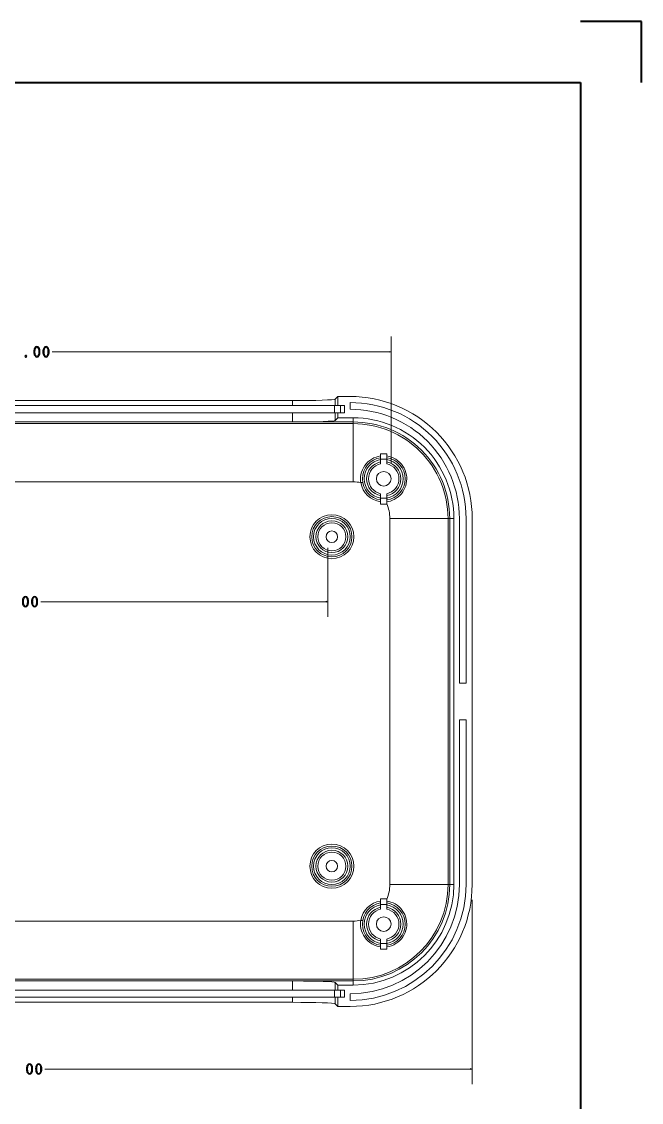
# Model space of a CAD drawing. Header units: millimetres. Extents: x -672 to 672, y -225 to 223.
# Drawn here: x 295.6 to 397.2, y -70.3 to 106.8 of the extents above; entities that cross this region are included whole.
import ezdxf

# ---------------------------------------------------------------- set-up
doc = ezdxf.new("R2010")
doc.units = ezdxf.units.MM
doc.header["$MEASUREMENT"] = 0
doc.layers.add('layer 1', color=7, linetype='Continuous')

msp = doc.modelspace()

# ---------------------------------------------------------------- hatches: boundary and pattern name
at = {"layer": 'layer 1', "true_color": 0xff0000}
h = msp.add_hatch(color=1, dxfattribs=at)
edge = h.paths.add_edge_path()
edge.add_spline(control_points=[(355.913, 52.6129), (355.913, 52.6129), (356.1797, 52.6844), (356.1797, 52.6844), (356.1797, 52.6844), (355.913, 52.7558), (355.913, 52.7558), (355.913, 52.7558), (355.913, 52.6129), (355.913, 52.6129)], knot_values=[0, 0, 0, 0, 0.33333333, 0.33333333, 0.33333333, 0.66666667, 0.66666667, 0.66666667, 1, 1, 1, 1], degree=3, periodic=1)
h = msp.add_hatch(color=1, dxfattribs=at)
edge = h.paths.add_edge_path()
edge.add_spline(control_points=[(345.5422, 11.8032), (345.5422, 11.8032), (345.8089, 11.7318), (345.8089, 11.7318), (345.8089, 11.7318), (345.5422, 11.6603), (345.5422, 11.6603), (345.5422, 11.6603), (345.5422, 11.8032), (345.5422, 11.8032)], knot_values=[0, 0, 0, 0, 0.33333333, 0.33333333, 0.33333333, 0.66666667, 0.66666667, 0.66666667, 1, 1, 1, 1], degree=3, periodic=1)
h = msp.add_hatch(color=1, dxfattribs=at)
edge = h.paths.add_edge_path()
edge.add_spline(control_points=[(369.213, -64.8042), (369.213, -64.8042), (369.4797, -64.8757), (369.4797, -64.8757), (369.4797, -64.8757), (369.213, -64.9471), (369.213, -64.9471), (369.213, -64.9471), (369.213, -64.8042), (369.213, -64.8042)], knot_values=[0, 0, 0, 0, 0.33333333, 0.33333333, 0.33333333, 0.66666667, 0.66666667, 0.66666667, 1, 1, 1, 1], degree=3, periodic=1)

# ---------------------------------------------------------------- linework, layer by layer
at = {"layer": 'layer 1', "color": 8, "lineweight": 40}
for points in [[(397.2219, 106.8213), (397.2219, 106.8213), (387.2219, 106.8213), (387.2219, 106.8213)], [(397.2219, 96.8213), (397.2219, 96.8213), (397.2219, 106.8213), (397.2219, 106.8213)]]:
    msp.add_open_spline(points, degree=3, dxfattribs=at)
at = {"layer": 'layer 1', "lineweight": 40}
msp.add_open_spline([(387.2219, 96.8213), (387.2219, 96.8213), (197.2219, 96.8213), (197.2219, 96.8213), (197.2219, 96.8213), (197.2219, -180.1787), (197.2219, -180.1787), (197.2219, -180.1787), (387.2219, -180.1787), (387.2219, -180.1787), (387.2219, -180.1787), (387.2219, 96.8213), (387.2219, 96.8213)], degree=3, knots=[0, 0, 0, 0, 0.25, 0.25, 0.25, 0.5, 0.5, 0.5, 0.75, 0.75, 0.75, 1, 1, 1, 1], dxfattribs=at)
at = {"layer": 'layer 1', "color": 1, "lineweight": 0}
for points in [[(356.1797, 34.3757), (356.1797, 34.3757), (356.1797, 55.1844), (356.1797, 55.1844)], [(300.6294, 52.6844), (300.6294, 52.6844), (356.1797, 52.6844), (356.1797, 52.6844)], [(345.8089, 20.5484), (345.8089, 20.5484), (345.8089, 9.2318), (345.8089, 9.2318)], [(345.8089, 11.7318), (345.8089, 11.7318), (298.7586, 11.7318), (298.7586, 11.7318)], [(369.4797, -37.1244), (369.4797, -37.1244), (369.4797, -67.3757), (369.4797, -67.3757)], [(369.4797, -64.8757), (369.4797, -64.8757), (299.4294, -64.8757), (299.4294, -64.8757)]]:
    msp.add_open_spline(points, degree=3, dxfattribs=at)
at = {"layer": 'layer 1', "color": 3}
for points in [[(298.4814, 52.0693), (298.3868, 51.9163), (298.268, 51.8397), (298.1251, 51.8397), (297.9818, 51.8397), (297.8614, 51.9147), (297.7635, 52.0643), (297.666, 52.2143), (297.6172, 52.4259), (297.6172, 52.6993), (297.6172, 52.953), (297.6643, 53.158), (297.7589, 53.3143), (297.853, 53.4705), (297.9751, 53.5488), (298.1251, 53.5488), (298.268, 53.5488), (298.3868, 53.4738), (298.4814, 53.3243), (298.576, 53.1743), (298.623, 52.9659), (298.623, 52.6993), (298.623, 52.4322), (298.576, 52.2222), (298.4814, 52.0693)], [(298.3593, 53.2605), (298.3072, 53.4005), (298.2293, 53.4705), (298.1251, 53.4705), (298.0339, 53.4705), (297.9572, 53.4005), (297.8955, 53.2605), (297.8335, 53.1209), (297.8026, 52.9334), (297.8026, 52.6993), (297.8026, 52.4518), (297.8335, 52.2597), (297.8955, 52.123), (297.9572, 51.9863), (298.0339, 51.918), (298.1251, 51.918), (298.2226, 51.918), (298.2993, 51.9863), (298.3543, 52.123), (298.4097, 52.2597), (298.4376, 52.4518), (298.4376, 52.6993), (298.4376, 52.9334), (298.4114, 53.1209), (298.3593, 53.2605)], [(299.9814, 52.0693), (299.8868, 51.9163), (299.768, 51.8397), (299.6251, 51.8397), (299.4818, 51.8397), (299.3614, 51.9147), (299.2635, 52.0643), (299.166, 52.2143), (299.1172, 52.4259), (299.1172, 52.6993), (299.1172, 52.953), (299.1643, 53.158), (299.2589, 53.3143), (299.353, 53.4705), (299.4751, 53.5488), (299.6251, 53.5488), (299.768, 53.5488), (299.8868, 53.4738), (299.9814, 53.3243), (300.076, 53.1743), (300.123, 52.9659), (300.123, 52.6993), (300.123, 52.4322), (300.076, 52.2222), (299.9814, 52.0693)], [(299.8593, 53.2605), (299.8072, 53.4005), (299.7293, 53.4705), (299.6251, 53.4705), (299.5339, 53.4705), (299.4572, 53.4005), (299.3955, 53.2605), (299.3335, 53.1209), (299.3026, 52.9334), (299.3026, 52.6993), (299.3026, 52.4518), (299.3335, 52.2597), (299.3955, 52.123), (299.4572, 51.9863), (299.5339, 51.918), (299.6251, 51.918), (299.7226, 51.918), (299.7993, 51.9863), (299.8543, 52.123), (299.9097, 52.2597), (299.9376, 52.4518), (299.9376, 52.6993), (299.9376, 52.9334), (299.9114, 53.1209), (299.8593, 53.2605)], [(296.4151, 51.8693), (296.3855, 51.843), (296.3514, 51.8301), (296.3126, 51.8301), (296.2735, 51.8301), (296.2393, 51.843), (296.2097, 51.8693), (296.1805, 51.8951), (296.166, 51.9309), (296.166, 51.9763), (296.166, 52.0222), (296.1805, 52.058), (296.2097, 52.0838), (296.2393, 52.1101), (296.2735, 52.123), (296.3126, 52.123), (296.3514, 52.123), (296.3855, 52.1084), (296.4151, 52.0793), (296.4443, 52.0497), (296.4589, 52.0155), (296.4589, 51.9763), (296.4589, 51.9309), (296.4443, 51.8951), (296.4151, 51.8693)], [(296.6106, 11.1167), (296.516, 10.9637), (296.3972, 10.8871), (296.2543, 10.8871), (296.111, 10.8871), (295.9906, 10.9621), (295.8927, 11.1117), (295.7952, 11.2617), (295.7464, 11.4733), (295.7464, 11.7467), (295.7464, 12.0004), (295.7935, 12.2054), (295.8881, 12.3617), (295.9822, 12.5179), (296.1043, 12.5962), (296.2543, 12.5962), (296.3972, 12.5962), (296.516, 12.5212), (296.6106, 12.3717), (296.7052, 12.2217), (296.7522, 12.0133), (296.7522, 11.7467), (296.7522, 11.4796), (296.7052, 11.2696), (296.6106, 11.1167)], [(296.4885, 12.3079), (296.4364, 12.4479), (296.3585, 12.5179), (296.2543, 12.5179), (296.1631, 12.5179), (296.0864, 12.4479), (296.0247, 12.3079), (295.9627, 12.1683), (295.9318, 11.9808), (295.9318, 11.7467), (295.9318, 11.4992), (295.9627, 11.3071), (296.0247, 11.1704), (296.0864, 11.0337), (296.1631, 10.9654), (296.2543, 10.9654), (296.3518, 10.9654), (296.4285, 11.0337), (296.4835, 11.1704), (296.5389, 11.3071), (296.5668, 11.4992), (296.5668, 11.7467), (296.5668, 11.9808), (296.5406, 12.1683), (296.4885, 12.3079)], [(298.1106, 11.1167), (298.016, 10.9637), (297.8972, 10.8871), (297.7543, 10.8871), (297.611, 10.8871), (297.4906, 10.9621), (297.3927, 11.1117), (297.2952, 11.2617), (297.2464, 11.4733), (297.2464, 11.7467), (297.2464, 12.0004), (297.2935, 12.2054), (297.3881, 12.3617), (297.4822, 12.5179), (297.6043, 12.5962), (297.7543, 12.5962), (297.8972, 12.5962), (298.016, 12.5212), (298.1106, 12.3717), (298.2052, 12.2217), (298.2522, 12.0133), (298.2522, 11.7467), (298.2522, 11.4796), (298.2052, 11.2696), (298.1106, 11.1167)], [(297.9885, 12.3079), (297.9364, 12.4479), (297.8585, 12.5179), (297.7543, 12.5179), (297.6631, 12.5179), (297.5864, 12.4479), (297.5247, 12.3079), (297.4627, 12.1683), (297.4318, 11.9808), (297.4318, 11.7467), (297.4318, 11.4992), (297.4627, 11.3071), (297.5247, 11.1704), (297.5864, 11.0337), (297.6631, 10.9654), (297.7543, 10.9654), (297.8518, 10.9654), (297.9285, 11.0337), (297.9835, 11.1704), (298.0389, 11.3071), (298.0668, 11.4992), (298.0668, 11.7467), (298.0668, 11.9808), (298.0406, 12.1683), (297.9885, 12.3079)], [(297.2814, -65.4908), (297.1868, -65.6438), (297.068, -65.7204), (296.9251, -65.7204), (296.7818, -65.7204), (296.6614, -65.6454), (296.5635, -65.4958), (296.466, -65.3458), (296.4172, -65.1342), (296.4172, -64.8608), (296.4172, -64.6071), (296.4643, -64.4021), (296.5589, -64.2458), (296.653, -64.0896), (296.7751, -64.0113), (296.9251, -64.0113), (297.068, -64.0113), (297.1868, -64.0863), (297.2814, -64.2358), (297.376, -64.3858), (297.423, -64.5942), (297.423, -64.8608), (297.423, -65.1279), (297.376, -65.3379), (297.2814, -65.4908)], [(297.1593, -64.2996), (297.1072, -64.1596), (297.0293, -64.0896), (296.9251, -64.0896), (296.8339, -64.0896), (296.7572, -64.1596), (296.6955, -64.2996), (296.6335, -64.4392), (296.6026, -64.6267), (296.6026, -64.8608), (296.6026, -65.1083), (296.6335, -65.3004), (296.6955, -65.4371), (296.7572, -65.5738), (296.8339, -65.6421), (296.9251, -65.6421), (297.0226, -65.6421), (297.0993, -65.5738), (297.1543, -65.4371), (297.2097, -65.3004), (297.2376, -65.1083), (297.2376, -64.8608), (297.2376, -64.6267), (297.2114, -64.4392), (297.1593, -64.2996)], [(298.7814, -65.4908), (298.6868, -65.6438), (298.568, -65.7204), (298.4251, -65.7204), (298.2818, -65.7204), (298.1614, -65.6454), (298.0635, -65.4958), (297.966, -65.3458), (297.9172, -65.1342), (297.9172, -64.8608), (297.9172, -64.6071), (297.9643, -64.4021), (298.0589, -64.2458), (298.153, -64.0896), (298.2751, -64.0113), (298.4251, -64.0113), (298.568, -64.0113), (298.6868, -64.0863), (298.7814, -64.2358), (298.876, -64.3858), (298.923, -64.5942), (298.923, -64.8608), (298.923, -65.1279), (298.876, -65.3379), (298.7814, -65.4908)], [(298.6593, -64.2996), (298.6072, -64.1596), (298.5293, -64.0896), (298.4251, -64.0896), (298.3339, -64.0896), (298.2572, -64.1596), (298.1955, -64.2996), (298.1335, -64.4392), (298.1026, -64.6267), (298.1026, -64.8608), (298.1026, -65.1083), (298.1335, -65.3004), (298.1955, -65.4371), (298.2572, -65.5738), (298.3339, -65.6421), (298.4251, -65.6421), (298.5226, -65.6421), (298.5993, -65.5738), (298.6543, -65.4371), (298.7097, -65.3004), (298.7376, -65.1083), (298.7376, -64.8608), (298.7376, -64.6267), (298.7114, -64.4392), (298.6593, -64.2996)]]:
    msp.add_open_spline(points, degree=3, knots=[0, 0, 0, 0, 0.125, 0.125, 0.125, 0.25, 0.25, 0.25, 0.375, 0.375, 0.375, 0.5, 0.5, 0.5, 0.625, 0.625, 0.625, 0.75, 0.75, 0.75, 0.875, 0.875, 0.875, 1, 1, 1, 1], dxfattribs=at)
at = {"layer": 'layer 1', "color": 1, "lineweight": 0}
for points in [[(355.913, 52.6129), (355.913, 52.6129), (356.1797, 52.6844), (356.1797, 52.6844), (356.1797, 52.6844), (355.913, 52.7558), (355.913, 52.7558), (355.913, 52.7558), (355.913, 52.6129), (355.913, 52.6129)], [(345.5422, 11.8032), (345.5422, 11.8032), (345.8089, 11.7318), (345.8089, 11.7318), (345.8089, 11.7318), (345.5422, 11.6603), (345.5422, 11.6603), (345.5422, 11.6603), (345.5422, 11.8032), (345.5422, 11.8032)], [(369.213, -64.8042), (369.213, -64.8042), (369.4797, -64.8757), (369.4797, -64.8757), (369.4797, -64.8757), (369.213, -64.9471), (369.213, -64.9471), (369.213, -64.9471), (369.213, -64.8042), (369.213, -64.8042)]]:
    msp.add_open_spline(points, degree=3, knots=[0, 0, 0, 0, 0.33333333, 0.33333333, 0.33333333, 0.66666667, 0.66666667, 0.66666667, 1, 1, 1, 1], dxfattribs=at)
at = {"layer": 'layer 1', "lineweight": 9}
for points in [[(340.0389, 44.6948), (340.0389, 44.6948), (248.9205, 44.6948), (248.9205, 44.6948)], [(340.0389, 44.6948), (343.8099, 44.6948), (346.9031, 44.7991), (347.0347, 44.9307)], [(347.4797, 45.3757), (347.4797, 45.3757), (347.0347, 44.9307), (347.0347, 44.9307)], [(347.4797, 45.3757), (347.4797, 45.3757), (347.4797, 43.8757), (347.4797, 43.8757)], [(349.4797, 45.3757), (349.4797, 45.3757), (347.4797, 45.3757), (347.4797, 45.3757)], [(349.4797, 44.3757), (349.4797, 44.3757), (349.4797, 43.2757), (349.4797, 43.2757)], [(348.5797, 43.8757), (348.5797, 43.8757), (240.3797, 43.8757), (240.3797, 43.8757)], [(240.3797, 42.6757), (240.3797, 42.6757), (348.5797, 42.6757), (348.5797, 42.6757)], [(347.4797, 42.6757), (347.4797, 42.6757), (347.4797, 41.8757), (347.4797, 41.8757)], [(348.5797, 42.6757), (348.5797, 42.6757), (348.5797, 43.8757), (348.5797, 43.8757)], [(340.5077, 41.1953), (344.0899, 41.2037), (346.9094, 41.3054), (347.0347, 41.4307)], [(347.4797, 41.8757), (347.4797, 41.8757), (347.0347, 41.4307), (347.0347, 41.4307)], [(349.9797, 41.8757), (349.9797, 41.8757), (347.4797, 41.8757), (347.4797, 41.8757)], [(355.4797, 35.9848), (355.4797, 35.9848), (354.4797, 35.9865), (354.4797, 35.9865)], [(354.4797, 34.3252), (354.4797, 34.3252), (354.4797, 35.9865), (354.4797, 35.9865)], [(355.4797, 34.3252), (355.4797, 34.3252), (355.4797, 35.9848), (355.4797, 35.9848)], [(355.4797, 35.0757), (355.4797, 35.0757), (354.4797, 35.0757), (354.4797, 35.0757)], [(238.9797, 31.3757), (238.9797, 31.3757), (349.9797, 31.3757), (349.9797, 31.3757)], [(351.224, 31.2453), (350.8149, 31.332), (350.3979, 31.3757), (349.9797, 31.3757)], [(354.4797, 29.4262), (354.4797, 29.4262), (354.4797, 27.7429), (354.4797, 27.7429)], [(355.4797, 28.6757), (355.4797, 28.6757), (354.4797, 28.6757), (354.4797, 28.6757)], [(355.4797, 27.7429), (355.4797, 27.7429), (355.4797, 29.4262), (355.4797, 29.4262)], [(354.4797, 27.7429), (354.4797, 27.7429), (355.4797, 27.7429), (355.4797, 27.7429)], [(355.9797, 25.3757), (355.9797, 26.2009), (355.8095, 27.0172), (355.4797, 27.7736)], [(355.9797, 25.3757), (355.9797, 25.3757), (355.9797, -34.6243), (355.9797, -34.6243)], [(366.4797, -34.6243), (366.4797, -34.6243), (366.4797, 25.3757), (366.4797, 25.3757)], [(367.3797, 25.3757), (367.3797, 25.3757), (367.3797, -1.6243), (367.3797, -1.6243)], [(368.4797, -1.6243), (368.4797, -1.6243), (368.4797, 25.3757), (368.4797, 25.3757)], [(369.4797, -34.6243), (369.4797, -34.6243), (369.4797, 25.3757), (369.4797, 25.3757)], [(367.3797, -1.6243), (367.3797, -1.6243), (368.4797, -1.6243), (368.4797, -1.6243)], [(368.4797, -7.6243), (368.4797, -7.6243), (367.3797, -7.6243), (367.3797, -7.6243)], [(367.3797, -7.6243), (367.3797, -7.6243), (367.3797, -34.6243), (367.3797, -34.6243)], [(368.4797, -34.6243), (368.4797, -34.6243), (368.4797, -7.6243), (368.4797, -7.6243)], [(349.4797, -54.6243), (360.5254, -54.6243), (369.4797, -45.67), (369.4797, -34.6244)], [(349.4797, -53.6243), (359.9731, -53.6243), (368.4797, -45.1177), (368.4797, -34.6244)], [(349.4797, -52.5243), (359.3656, -52.5243), (367.3797, -44.5102), (367.3797, -34.6244)], [(349.9797, -51.1243), (359.0924, -51.1243), (366.4797, -43.737), (366.4797, -34.6244)], [(355.4797, -37.0222), (355.8095, -36.2658), (355.9797, -35.4495), (355.9797, -34.6243)], [(355.4797, -36.9914), (355.4797, -36.9914), (354.4797, -36.9914), (354.4797, -36.9914)], [(354.4797, -38.6748), (354.4797, -38.6748), (354.4797, -36.9914), (354.4797, -36.9914)], [(355.4797, -38.6748), (355.4797, -38.6748), (355.4797, -36.9914), (355.4797, -36.9914)], [(355.4797, -37.9243), (355.4797, -37.9243), (354.4797, -37.9243), (354.4797, -37.9243)], [(349.9797, -40.6243), (349.9797, -40.6243), (238.9797, -40.6243), (238.9797, -40.6243)], [(349.9797, -40.6243), (350.3979, -40.6243), (350.8149, -40.5806), (351.224, -40.4938)], [(354.4797, -43.5738), (354.4797, -43.5738), (354.4797, -45.2351), (354.4797, -45.2351)], [(355.4797, -45.2334), (355.4797, -45.2334), (355.4797, -43.5738), (355.4797, -43.5738)], [(355.4797, -44.3243), (355.4797, -44.3243), (354.4797, -44.3243), (354.4797, -44.3243)], [(354.4797, -45.2351), (354.4797, -45.2351), (355.4797, -45.2334), (355.4797, -45.2334)], [(347.0347, -50.6792), (346.9094, -50.5539), (344.0899, -50.4523), (340.5077, -50.4439)], [(347.4797, -51.1243), (347.4797, -51.1243), (347.0347, -50.6792), (347.0347, -50.6792)], [(347.4797, -51.1243), (347.4797, -51.1243), (349.9797, -51.1243), (349.9797, -51.1243)], [(347.4797, -51.1243), (347.4797, -51.1243), (347.4797, -51.9243), (347.4797, -51.9243)], [(348.5797, -51.9243), (348.5797, -51.9243), (240.3797, -51.9243), (240.3797, -51.9243)], [(240.3797, -53.1243), (240.3797, -53.1243), (348.5797, -53.1243), (348.5797, -53.1243)], [(347.4797, -53.1243), (347.4797, -53.1243), (347.4797, -54.6243), (347.4797, -54.6243)], [(348.5797, -53.1243), (348.5797, -53.1243), (348.5797, -51.9243), (348.5797, -51.9243)], [(349.4797, -52.5243), (349.4797, -52.5243), (349.4797, -53.6243), (349.4797, -53.6243)], [(340.0389, -53.9433), (340.0389, -53.9433), (248.9205, -53.9433), (248.9205, -53.9433)], [(347.0347, -54.1792), (346.9031, -54.0476), (343.8099, -53.9433), (340.0389, -53.9433)], [(347.4797, -54.6243), (347.4797, -54.6243), (347.0347, -54.1792), (347.0347, -54.1792)], [(347.4797, -54.6243), (347.4797, -54.6243), (349.4797, -54.6243), (349.4797, -54.6243)]]:
    msp.add_open_spline(points, degree=3, dxfattribs=at)
at = {"layer": 'layer 1', "color": 9, "lineweight": 9}
for points in [[(340.0389, 44.6948), (340.0389, 44.6948), (340.0389, 43.8757), (340.0389, 43.8757)], [(347.0347, 44.9307), (347.0347, 44.9307), (347.0347, 43.8757), (347.0347, 43.8757)], [(340.0389, 42.6757), (340.0389, 42.6757), (340.0389, 41.1944), (340.0389, 41.1944)], [(346.8947, 43.8757), (346.8947, 43.8757), (346.8947, 42.6757), (346.8947, 42.6757)], [(347.0347, 42.6757), (347.0347, 42.6757), (347.0347, 41.4307), (347.0347, 41.4307)], [(347.8941, 43.8757), (347.8941, 43.8757), (347.8941, 42.6757), (347.8941, 42.6757)], [(238.9797, 40.9183), (238.9797, 40.9183), (349.9797, 40.9183), (349.9797, 40.9183)], [(340.5077, 41.1953), (340.5077, 41.1953), (349.9797, 41.1953), (349.9797, 41.1953)], [(349.9797, 31.3757), (349.9797, 31.3757), (349.9797, 41.8757), (349.9797, 41.8757)], [(351.2324, 31.2451), (351.5092, 29.6002), (352.8263, 28.3282), (354.4797, 28.1088)], [(355.9797, 25.3757), (355.9797, 25.3757), (366.4797, 25.3757), (366.4797, 25.3757)], [(365.5223, 25.3757), (365.5223, 25.3757), (365.5223, -34.6243), (365.5223, -34.6243)], [(365.7993, 25.3757), (365.7993, 25.3757), (365.7993, -34.6243), (365.7993, -34.6243)], [(349.9797, -50.4439), (358.7166, -50.4439), (365.7993, -43.3612), (365.7993, -34.6244)], [(349.9797, -50.1668), (358.5636, -50.1668), (365.5222, -43.2083), (365.5223, -34.6244)], [(355.9797, -34.6243), (355.9797, -34.6243), (366.4797, -34.6243), (366.4797, -34.6243)], [(354.4797, -37.3573), (352.8263, -37.5768), (351.5092, -38.8488), (351.2324, -40.4936)], [(349.9797, -51.1243), (349.9797, -51.1243), (349.9797, -40.6243), (349.9797, -40.6243)], [(349.9797, -50.1668), (349.9797, -50.1668), (238.9797, -50.1668), (238.9797, -50.1668)], [(340.0389, -50.4429), (340.0389, -50.4429), (340.0389, -51.9243), (340.0389, -51.9243)], [(349.9797, -50.4439), (349.9797, -50.4439), (340.5077, -50.4439), (340.5077, -50.4439)], [(347.0347, -50.6792), (347.0347, -50.6792), (347.0347, -51.9243), (347.0347, -51.9243)], [(340.0389, -53.1243), (340.0389, -53.1243), (340.0389, -53.9433), (340.0389, -53.9433)], [(346.8947, -51.9243), (346.8947, -51.9243), (346.8947, -53.1243), (346.8947, -53.1243)], [(347.0347, -53.1243), (347.0347, -53.1243), (347.0347, -54.1792), (347.0347, -54.1792)], [(347.8941, -51.9243), (347.8941, -51.9243), (347.8941, -53.1243), (347.8941, -53.1243)]]:
    msp.add_open_spline(points, degree=3, dxfattribs=at)
at = {"layer": 'layer 1', "lineweight": 9}
for points, knots in [([(369.4797, 25.3757), (369.4797, 30.6801), (367.3726, 35.7671), (363.6219, 39.5179), (359.8711, 43.2686), (354.7841, 45.3757), (349.4797, 45.3757)], [0, 0, 0, 0, 0.5, 0.5, 0.5, 1, 1, 1, 1]), ([(368.4797, 25.3757), (368.4797, 30.4148), (366.4779, 35.2476), (362.9147, 38.8108), (359.3516, 42.3739), (354.5188, 44.3757), (349.4797, 44.3757)], [0, 0, 0, 0, 0.5, 0.5, 0.5, 1, 1, 1, 1]), ([(367.3797, 25.3757), (367.3797, 30.1231), (365.4938, 34.676), (362.1369, 38.0329), (358.78, 41.3898), (354.2271, 43.2757), (349.4797, 43.2757)], [0, 0, 0, 0, 0.5, 0.5, 0.5, 1, 1, 1, 1]), ([(340.5077, 41.1953), (340.5077, 41.1953), (248.6832, 41.1947), (248.6832, 41.1947), (248.6832, 41.1947), (248.4517, 41.1953), (248.4517, 41.1953)], [0, 0, 0, 0, 0.5, 0.5, 0.5, 1, 1, 1, 1]), ([(366.4797, 25.3757), (366.4797, 29.7518), (364.7413, 33.9486), (361.647, 37.043), (358.5526, 40.1373), (354.3558, 41.8757), (349.9797, 41.8757)], [0, 0, 0, 0, 0.5, 0.5, 0.5, 1, 1, 1, 1]), ([(354.4797, 35.3398), (352.7577, 35.0913), (351.4797, 33.6156), (351.4797, 31.8757), (351.4797, 30.1359), (352.7577, 28.6602), (354.4797, 28.4116)], [0, 0, 0, 0, 0.5, 0.5, 0.5, 1, 1, 1, 1]), ([(354.4797, 34.3252), (353.3157, 34.0876), (352.4797, 33.0637), (352.4797, 31.8757), (352.4797, 30.6877), (353.3157, 29.6638), (354.4797, 29.4262)], [0, 0, 0, 0, 0.5, 0.5, 0.5, 1, 1, 1, 1]), ([(355.4797, 28.4116), (357.2017, 28.6602), (358.4797, 30.1359), (358.4797, 31.8757), (358.4797, 33.6156), (357.2017, 35.0913), (355.4797, 35.3398)], [0, 0, 0, 0, 0.5, 0.5, 0.5, 1, 1, 1, 1]), ([(355.4797, 29.4262), (356.6437, 29.6638), (357.4797, 30.6877), (357.4797, 31.8757), (357.4797, 33.0637), (356.6437, 34.0876), (355.4797, 34.3252)], [0, 0, 0, 0, 0.5, 0.5, 0.5, 1, 1, 1, 1]), ([(356.1797, 31.8757), (356.1797, 32.5385), (355.6425, 33.0757), (354.9797, 33.0757), (354.317, 33.0757), (353.7797, 32.5385), (353.7797, 31.8757), (353.7797, 31.213), (354.317, 30.6757), (354.9797, 30.6757), (355.6425, 30.6757), (356.1797, 31.213), (356.1797, 31.8757)], [0, 0, 0, 0, 0.25, 0.25, 0.25, 0.5, 0.5, 0.5, 0.75, 0.75, 0.75, 1, 1, 1, 1]), ([(351.2323, 31.245), (351.2323, 31.245), (351.2297, 31.2448), (351.2297, 31.2448), (351.2297, 31.2448), (351.2269, 31.2449), (351.2269, 31.2449), (351.2269, 31.2449), (351.224, 31.2453), (351.224, 31.2453)], [0, 0, 0, 0, 0.33333333, 0.33333333, 0.33333333, 0.66666667, 0.66666667, 0.66666667, 1, 1, 1, 1]), ([(351.5266, 31.3045), (351.5266, 31.3045), (351.5225, 31.3019), (351.5225, 31.3019), (351.5225, 31.3019), (351.5094, 31.298), (351.5094, 31.298), (351.5094, 31.298), (351.4879, 31.2927), (351.4879, 31.2927), (351.4879, 31.2927), (351.4586, 31.2863), (351.4586, 31.2863), (351.4586, 31.2863), (351.4223, 31.279), (351.4223, 31.279), (351.4223, 31.279), (351.3802, 31.2709), (351.3802, 31.2709), (351.3802, 31.2709), (351.3336, 31.2624), (351.3336, 31.2624), (351.3336, 31.2624), (351.2838, 31.2537), (351.2838, 31.2537), (351.2838, 31.2537), (351.2324, 31.245), (351.2324, 31.245)], [0, 0, 0, 0, 0.11111111, 0.11111111, 0.11111111, 0.22222222, 0.22222222, 0.22222222, 0.33333333, 0.33333333, 0.33333333, 0.44444444, 0.44444444, 0.44444444, 0.55555556, 0.55555556, 0.55555556, 0.66666667, 0.66666667, 0.66666667, 0.77777778, 0.77777778, 0.77777778, 0.88888889, 0.88888889, 0.88888889, 1, 1, 1, 1]), ([(349.7797, 22.3757), (349.7797, 24.1983), (348.3023, 25.6757), (346.4797, 25.6757), (344.6572, 25.6757), (343.1797, 24.1983), (343.1797, 22.3757), (343.1797, 20.5532), (344.6572, 19.0757), (346.4797, 19.0757), (348.3022, 19.0757), (349.7797, 20.5532), (349.7797, 22.3757)], [0, 0, 0, 0, 0.25, 0.25, 0.25, 0.5, 0.5, 0.5, 0.75, 0.75, 0.75, 1, 1, 1, 1]), ([(348.7797, 22.3757), (348.7797, 23.646), (347.75, 24.6757), (346.4797, 24.6757), (345.2095, 24.6757), (344.1797, 23.646), (344.1797, 22.3757), (344.1797, 21.1055), (345.2095, 20.0757), (346.4797, 20.0757), (347.75, 20.0757), (348.7797, 21.1055), (348.7797, 22.3757)], [0, 0, 0, 0, 0.25, 0.25, 0.25, 0.5, 0.5, 0.5, 0.75, 0.75, 0.75, 1, 1, 1, 1]), ([(347.4297, 22.3757), (347.4297, 22.9004), (347.0044, 23.3257), (346.4797, 23.3257), (345.9551, 23.3257), (345.5297, 22.9004), (345.5297, 22.3757), (345.5297, 21.8511), (345.955, 21.4257), (346.4797, 21.4257), (347.0044, 21.4257), (347.4297, 21.851), (347.4297, 22.3757)], [0, 0, 0, 0, 0.25, 0.25, 0.25, 0.5, 0.5, 0.5, 0.75, 0.75, 0.75, 1, 1, 1, 1]), ([(349.7797, -31.6243), (349.7797, -29.8017), (348.3023, -28.3243), (346.4797, -28.3243), (344.6572, -28.3243), (343.1797, -29.8017), (343.1797, -31.6243), (343.1797, -33.4468), (344.6572, -34.9243), (346.4797, -34.9243), (348.3022, -34.9243), (349.7797, -33.4468), (349.7797, -31.6243)], [0, 0, 0, 0, 0.25, 0.25, 0.25, 0.5, 0.5, 0.5, 0.75, 0.75, 0.75, 1, 1, 1, 1]), ([(348.7797, -31.6243), (348.7797, -30.354), (347.75, -29.3243), (346.4797, -29.3243), (345.2095, -29.3243), (344.1797, -30.354), (344.1797, -31.6243), (344.1797, -32.8945), (345.2095, -33.9243), (346.4797, -33.9243), (347.75, -33.9243), (348.7797, -32.8945), (348.7797, -31.6243)], [0, 0, 0, 0, 0.25, 0.25, 0.25, 0.5, 0.5, 0.5, 0.75, 0.75, 0.75, 1, 1, 1, 1]), ([(347.4297, -31.6243), (347.4297, -31.0996), (347.0044, -30.6743), (346.4797, -30.6743), (345.9551, -30.6743), (345.5297, -31.0996), (345.5297, -31.6243), (345.5297, -32.1489), (345.955, -32.5743), (346.4797, -32.5743), (347.0044, -32.5743), (347.4297, -32.149), (347.4297, -31.6243)], [0, 0, 0, 0, 0.25, 0.25, 0.25, 0.5, 0.5, 0.5, 0.75, 0.75, 0.75, 1, 1, 1, 1]), ([(354.4797, -37.6602), (352.7577, -37.9087), (351.4797, -39.3844), (351.4797, -41.1243), (351.4797, -42.8641), (352.7577, -44.3398), (354.4797, -44.5884)], [0, 0, 0, 0, 0.5, 0.5, 0.5, 1, 1, 1, 1]), ([(354.4797, -38.6748), (353.3157, -38.9124), (352.4797, -39.9363), (352.4797, -41.1243), (352.4797, -42.3123), (353.3157, -43.3362), (354.4797, -43.5738)], [0, 0, 0, 0, 0.5, 0.5, 0.5, 1, 1, 1, 1]), ([(355.4797, -44.5884), (357.2017, -44.3398), (358.4797, -42.8641), (358.4797, -41.1243), (358.4797, -39.3844), (357.2017, -37.9087), (355.4797, -37.6602)], [0, 0, 0, 0, 0.5, 0.5, 0.5, 1, 1, 1, 1]), ([(355.4797, -43.5738), (356.6437, -43.3362), (357.4797, -42.3123), (357.4797, -41.1243), (357.4797, -39.9363), (356.6437, -38.9124), (355.4797, -38.6748)], [0, 0, 0, 0, 0.5, 0.5, 0.5, 1, 1, 1, 1]), ([(351.224, -40.4938), (351.224, -40.4938), (351.2269, -40.4934), (351.2269, -40.4934), (351.2269, -40.4934), (351.2297, -40.4933), (351.2297, -40.4933), (351.2297, -40.4933), (351.2323, -40.4936), (351.2323, -40.4936)], [0, 0, 0, 0, 0.33333333, 0.33333333, 0.33333333, 0.66666667, 0.66666667, 0.66666667, 1, 1, 1, 1]), ([(351.5266, -40.5531), (351.5266, -40.5531), (351.5225, -40.5505), (351.5225, -40.5505), (351.5225, -40.5505), (351.5094, -40.5465), (351.5094, -40.5465), (351.5094, -40.5465), (351.4879, -40.5413), (351.4879, -40.5413), (351.4879, -40.5413), (351.4586, -40.5349), (351.4586, -40.5349), (351.4586, -40.5349), (351.4223, -40.5275), (351.4223, -40.5275), (351.4223, -40.5275), (351.3802, -40.5195), (351.3802, -40.5195), (351.3802, -40.5195), (351.3336, -40.511), (351.3336, -40.511), (351.3336, -40.511), (351.2838, -40.5023), (351.2838, -40.5023), (351.2838, -40.5023), (351.2324, -40.4936), (351.2324, -40.4936)], [0, 0, 0, 0, 0.11111111, 0.11111111, 0.11111111, 0.22222222, 0.22222222, 0.22222222, 0.33333333, 0.33333333, 0.33333333, 0.44444444, 0.44444444, 0.44444444, 0.55555556, 0.55555556, 0.55555556, 0.66666667, 0.66666667, 0.66666667, 0.77777778, 0.77777778, 0.77777778, 0.88888889, 0.88888889, 0.88888889, 1, 1, 1, 1]), ([(356.1797, -41.1243), (356.1797, -40.4615), (355.6425, -39.9243), (354.9797, -39.9243), (354.317, -39.9243), (353.7797, -40.4615), (353.7797, -41.1243), (353.7797, -41.787), (354.317, -42.3243), (354.9797, -42.3243), (355.6425, -42.3243), (356.1797, -41.787), (356.1797, -41.1243)], [0, 0, 0, 0, 0.25, 0.25, 0.25, 0.5, 0.5, 0.5, 0.75, 0.75, 0.75, 1, 1, 1, 1]), ([(248.4517, -50.4439), (248.4517, -50.4439), (340.2762, -50.4432), (340.2762, -50.4432), (340.2762, -50.4432), (340.5077, -50.4439), (340.5077, -50.4439)], [0, 0, 0, 0, 0.5, 0.5, 0.5, 1, 1, 1, 1])]:
    msp.add_open_spline(points, degree=3, knots=knots, dxfattribs=at)
at = {"layer": 'layer 1', "color": 9, "lineweight": 9}
for points, knots in [([(365.7993, 25.3757), (365.7993, 29.5713), (364.1326, 33.5951), (361.1659, 36.5619), (358.1991, 39.5286), (354.1753, 41.1953), (349.9797, 41.1953)], [0, 0, 0, 0, 0.5, 0.5, 0.5, 1, 1, 1, 1]), ([(365.5223, 25.3757), (365.5223, 29.4979), (363.8848, 33.4512), (360.97, 36.366), (358.0552, 39.2808), (354.1019, 40.9183), (349.9797, 40.9183)], [0, 0, 0, 0, 0.5, 0.5, 0.5, 1, 1, 1, 1]), ([(351.1756, 31.8533), (351.1756, 31.8533), (351.1926, 32.2112), (351.1926, 32.2112), (351.1926, 32.2112), (351.2476, 32.5884), (351.2476, 32.5884), (351.2476, 32.5884), (351.3433, 32.9694), (351.3433, 32.9694), (351.3433, 32.9694), (351.4797, 33.3432), (351.4797, 33.3432), (351.4797, 33.3432), (351.6544, 33.7006), (351.6544, 33.7006), (351.6544, 33.7006), (351.8644, 34.0363), (351.8644, 34.0363), (351.8644, 34.0363), (352.1073, 34.3474), (352.1073, 34.3474), (352.1073, 34.3474), (352.3809, 34.6314), (352.3809, 34.6314), (352.3809, 34.6314), (352.6823, 34.8854), (352.6823, 34.8854), (352.6823, 34.8854), (353.0079, 35.1064), (353.0079, 35.1064), (353.0079, 35.1064), (353.354, 35.2923), (353.354, 35.2923), (353.354, 35.2923), (353.7173, 35.4413), (353.7173, 35.4413), (353.7173, 35.4413), (354.0939, 35.5519), (354.0939, 35.5519), (354.0939, 35.5519), (354.4797, 35.623), (354.4797, 35.623)], [0, 0, 0, 0, 0.07142857, 0.07142857, 0.07142857, 0.14285714, 0.14285714, 0.14285714, 0.21428571, 0.21428571, 0.21428571, 0.28571429, 0.28571429, 0.28571429, 0.35714286, 0.35714286, 0.35714286, 0.42857143, 0.42857143, 0.42857143, 0.5, 0.5, 0.5, 0.57142857, 0.57142857, 0.57142857, 0.64285714, 0.64285714, 0.64285714, 0.71428571, 0.71428571, 0.71428571, 0.78571429, 0.78571429, 0.78571429, 0.85714286, 0.85714286, 0.85714286, 0.92857143, 0.92857143, 0.92857143, 1, 1, 1, 1]), ([(355.4797, 35.6212), (355.4797, 35.6212), (355.8778, 35.5456), (355.8778, 35.5456), (355.8778, 35.5456), (356.2655, 35.4279), (356.2655, 35.4279), (356.2655, 35.4279), (356.6384, 35.2695), (356.6384, 35.2695), (356.6384, 35.2695), (356.9923, 35.0722), (356.9923, 35.0722), (356.9923, 35.0722), (357.3229, 34.8383), (357.3229, 34.8383), (357.3229, 34.8383), (357.6266, 34.5706), (357.6266, 34.5706), (357.6266, 34.5706), (357.9001, 34.2718), (357.9001, 34.2718), (357.9001, 34.2718), (358.1402, 33.9453), (358.1402, 33.9453), (358.1402, 33.9453), (358.344, 33.5952), (358.344, 33.5952), (358.344, 33.5952), (358.5088, 33.2266), (358.5088, 33.2266), (358.5088, 33.2266), (358.6308, 32.8525), (358.6308, 32.8525), (358.6308, 32.8525), (358.7098, 32.4894), (358.7098, 32.4894), (358.7098, 32.4894), (358.7504, 32.1539), (358.7504, 32.1539), (358.7504, 32.1539), (358.7614, 31.8622), (358.7614, 31.8622)], [0, 0, 0, 0, 0.07142857, 0.07142857, 0.07142857, 0.14285714, 0.14285714, 0.14285714, 0.21428571, 0.21428571, 0.21428571, 0.28571429, 0.28571429, 0.28571429, 0.35714286, 0.35714286, 0.35714286, 0.42857143, 0.42857143, 0.42857143, 0.5, 0.5, 0.5, 0.57142857, 0.57142857, 0.57142857, 0.64285714, 0.64285714, 0.64285714, 0.71428571, 0.71428571, 0.71428571, 0.78571429, 0.78571429, 0.78571429, 0.85714286, 0.85714286, 0.85714286, 0.92857143, 0.92857143, 0.92857143, 1, 1, 1, 1]), ([(354.4797, 35.0364), (352.9248, 34.7904), (351.7797, 33.45), (351.7797, 31.8757), (351.7797, 30.3014), (352.9248, 28.961), (354.4797, 28.715)], [0, 0, 0, 0, 0.5, 0.5, 0.5, 1, 1, 1, 1]), ([(354.4797, 34.6307), (353.1479, 34.389), (352.1797, 33.2293), (352.1797, 31.8757), (352.1797, 30.5222), (353.1479, 29.3624), (354.4797, 29.1207)], [0, 0, 0, 0, 0.5, 0.5, 0.5, 1, 1, 1, 1]), ([(355.4797, 28.715), (357.0347, 28.961), (358.1797, 30.3014), (358.1797, 31.8757), (358.1797, 33.45), (357.0347, 34.7904), (355.4797, 35.0364)], [0, 0, 0, 0, 0.5, 0.5, 0.5, 1, 1, 1, 1]), ([(355.4797, 29.1207), (356.8115, 29.3624), (357.7797, 30.5222), (357.7797, 31.8757), (357.7797, 33.2293), (356.8115, 34.389), (355.4797, 34.6307)], [0, 0, 0, 0, 0.5, 0.5, 0.5, 1, 1, 1, 1]), ([(351.224, 31.2453), (351.224, 31.2453), (351.1987, 31.4314), (351.1987, 31.4314), (351.1987, 31.4314), (351.1819, 31.6315), (351.1819, 31.6315), (351.1819, 31.6315), (351.1756, 31.8533), (351.1756, 31.8533)], [0, 0, 0, 0, 0.33333333, 0.33333333, 0.33333333, 0.66666667, 0.66666667, 0.66666667, 1, 1, 1, 1]), ([(358.7614, 31.8622), (358.7614, 31.8622), (358.7421, 31.4835), (358.7421, 31.4835), (358.7421, 31.4835), (358.6858, 31.1124), (358.6858, 31.1124), (358.6858, 31.1124), (358.593, 30.7484), (358.593, 30.7484), (358.593, 30.7484), (358.4646, 30.3949), (358.4646, 30.3949), (358.4646, 30.3949), (358.3016, 30.0555), (358.3016, 30.0555), (358.3016, 30.0555), (358.1057, 29.7337), (358.1057, 29.7337), (358.1057, 29.7337), (357.8787, 29.4327), (357.8787, 29.4327), (357.8787, 29.4327), (357.6224, 29.1549), (357.6224, 29.1549), (357.6224, 29.1549), (357.3395, 28.9038), (357.3395, 28.9038), (357.3395, 28.9038), (357.0352, 28.6833), (357.0352, 28.6833), (357.0352, 28.6833), (356.7175, 28.4975), (356.7175, 28.4975), (356.7175, 28.4975), (356.3961, 28.3483), (356.3961, 28.3483), (356.3961, 28.3483), (356.0794, 28.235), (356.0794, 28.235), (356.0794, 28.235), (355.7735, 28.1542), (355.7735, 28.1542), (355.7735, 28.1542), (355.4797, 28.1014), (355.4797, 28.1014)], [0, 0, 0, 0, 0.06666667, 0.06666667, 0.06666667, 0.13333333, 0.13333333, 0.13333333, 0.2, 0.2, 0.2, 0.26666667, 0.26666667, 0.26666667, 0.33333333, 0.33333333, 0.33333333, 0.4, 0.4, 0.4, 0.46666667, 0.46666667, 0.46666667, 0.53333333, 0.53333333, 0.53333333, 0.6, 0.6, 0.6, 0.66666667, 0.66666667, 0.66666667, 0.73333333, 0.73333333, 0.73333333, 0.8, 0.8, 0.8, 0.86666667, 0.86666667, 0.86666667, 0.93333333, 0.93333333, 0.93333333, 1, 1, 1, 1]), ([(350.0797, 22.3757), (350.0797, 24.3639), (348.4679, 25.9757), (346.4797, 25.9757), (344.4915, 25.9757), (342.8797, 24.364), (342.8797, 22.3757), (342.8797, 20.3875), (344.4915, 18.7757), (346.4797, 18.7757), (348.4679, 18.7757), (350.0797, 20.3875), (350.0797, 22.3757)], [0, 0, 0, 0, 0.25, 0.25, 0.25, 0.5, 0.5, 0.5, 0.75, 0.75, 0.75, 1, 1, 1, 1]), ([(349.4797, 22.3757), (349.4797, 24.0326), (348.1366, 25.3757), (346.4797, 25.3757), (344.8229, 25.3757), (343.4797, 24.0326), (343.4797, 22.3757), (343.4797, 20.7189), (344.8229, 19.3757), (346.4797, 19.3757), (348.1366, 19.3757), (349.4797, 20.7189), (349.4797, 22.3757)], [0, 0, 0, 0, 0.25, 0.25, 0.25, 0.5, 0.5, 0.5, 0.75, 0.75, 0.75, 1, 1, 1, 1]), ([(349.0797, 22.3757), (349.0797, 23.8117), (347.9157, 24.9757), (346.4797, 24.9757), (345.0438, 24.9757), (343.8797, 23.8117), (343.8797, 22.3757), (343.8797, 20.9398), (345.0438, 19.7757), (346.4797, 19.7757), (347.9156, 19.7757), (349.0797, 20.9398), (349.0797, 22.3757)], [0, 0, 0, 0, 0.25, 0.25, 0.25, 0.5, 0.5, 0.5, 0.75, 0.75, 0.75, 1, 1, 1, 1]), ([(350.0797, -31.6243), (350.0797, -29.6361), (348.4679, -28.0243), (346.4797, -28.0243), (344.4915, -28.0243), (342.8797, -29.636), (342.8797, -31.6243), (342.8797, -33.6125), (344.4915, -35.2243), (346.4797, -35.2243), (348.4679, -35.2243), (350.0797, -33.6125), (350.0797, -31.6243)], [0, 0, 0, 0, 0.25, 0.25, 0.25, 0.5, 0.5, 0.5, 0.75, 0.75, 0.75, 1, 1, 1, 1]), ([(349.4797, -31.6243), (349.4797, -29.9674), (348.1366, -28.6243), (346.4797, -28.6243), (344.8229, -28.6243), (343.4797, -29.9674), (343.4797, -31.6243), (343.4797, -33.2811), (344.8229, -34.6243), (346.4797, -34.6243), (348.1366, -34.6243), (349.4797, -33.2811), (349.4797, -31.6243)], [0, 0, 0, 0, 0.25, 0.25, 0.25, 0.5, 0.5, 0.5, 0.75, 0.75, 0.75, 1, 1, 1, 1]), ([(349.0797, -31.6243), (349.0797, -30.1883), (347.9157, -29.0243), (346.4797, -29.0243), (345.0438, -29.0243), (343.8797, -30.1883), (343.8797, -31.6243), (343.8797, -33.0602), (345.0438, -34.2243), (346.4797, -34.2243), (347.9156, -34.2243), (349.0797, -33.0602), (349.0797, -31.6243)], [0, 0, 0, 0, 0.25, 0.25, 0.25, 0.5, 0.5, 0.5, 0.75, 0.75, 0.75, 1, 1, 1, 1]), ([(354.4797, -37.9636), (352.9248, -38.2096), (351.7797, -39.55), (351.7797, -41.1243), (351.7797, -42.6986), (352.9248, -44.039), (354.4797, -44.285)], [0, 0, 0, 0, 0.5, 0.5, 0.5, 1, 1, 1, 1]), ([(354.4797, -38.3693), (353.1479, -38.611), (352.1797, -39.7707), (352.1797, -41.1243), (352.1797, -42.4778), (353.1479, -43.6376), (354.4797, -43.8793)], [0, 0, 0, 0, 0.5, 0.5, 0.5, 1, 1, 1, 1]), ([(355.4797, -37.35), (355.4797, -37.35), (355.8083, -37.4105), (355.8083, -37.4105), (355.8083, -37.4105), (356.153, -37.5071), (356.153, -37.5071), (356.153, -37.5071), (356.5067, -37.6442), (356.5067, -37.6442), (356.5067, -37.6442), (356.8565, -37.8223), (356.8565, -37.8223), (356.8565, -37.8223), (357.1902, -38.0385), (357.1902, -38.0385), (357.1902, -38.0385), (357.5, -38.2886), (357.5, -38.2886), (357.5, -38.2886), (357.7813, -38.569), (357.7813, -38.569), (357.7813, -38.569), (358.0314, -38.8767), (358.0314, -38.8767), (358.0314, -38.8767), (358.248, -39.2086), (358.248, -39.2086), (358.248, -39.2086), (358.4286, -39.5608), (358.4286, -39.5608), (358.4286, -39.5608), (358.5715, -39.9293), (358.5715, -39.9293), (358.5715, -39.9293), (358.6752, -40.3105), (358.6752, -40.3105), (358.6752, -40.3105), (358.7393, -40.7055), (358.7393, -40.7055), (358.7393, -40.7055), (358.7614, -41.1107), (358.7614, -41.1107)], [0, 0, 0, 0, 0.07142857, 0.07142857, 0.07142857, 0.14285714, 0.14285714, 0.14285714, 0.21428571, 0.21428571, 0.21428571, 0.28571429, 0.28571429, 0.28571429, 0.35714286, 0.35714286, 0.35714286, 0.42857143, 0.42857143, 0.42857143, 0.5, 0.5, 0.5, 0.57142857, 0.57142857, 0.57142857, 0.64285714, 0.64285714, 0.64285714, 0.71428571, 0.71428571, 0.71428571, 0.78571429, 0.78571429, 0.78571429, 0.85714286, 0.85714286, 0.85714286, 0.92857143, 0.92857143, 0.92857143, 1, 1, 1, 1]), ([(355.4797, -44.285), (357.0347, -44.039), (358.1797, -42.6986), (358.1797, -41.1243), (358.1797, -39.55), (357.0347, -38.2096), (355.4797, -37.9636)], [0, 0, 0, 0, 0.5, 0.5, 0.5, 1, 1, 1, 1]), ([(355.4797, -43.8793), (356.8115, -43.6376), (357.7797, -42.4778), (357.7797, -41.1243), (357.7797, -39.7707), (356.8115, -38.611), (355.4797, -38.3693)], [0, 0, 0, 0, 0.5, 0.5, 0.5, 1, 1, 1, 1]), ([(351.1756, -41.1019), (351.1756, -41.1019), (351.1812, -40.8921), (351.1812, -40.8921), (351.1812, -40.8921), (351.1971, -40.6949), (351.1971, -40.6949), (351.1971, -40.6949), (351.224, -40.4938), (351.224, -40.4938)], [0, 0, 0, 0, 0.33333333, 0.33333333, 0.33333333, 0.66666667, 0.66666667, 0.66666667, 1, 1, 1, 1]), ([(354.4797, -44.8716), (354.4797, -44.8716), (354.0939, -44.8005), (354.0939, -44.8005), (354.0939, -44.8005), (353.7173, -44.6899), (353.7173, -44.6899), (353.7173, -44.6899), (353.354, -44.5408), (353.354, -44.5408), (353.354, -44.5408), (353.0078, -44.355), (353.0078, -44.355), (353.0078, -44.355), (352.6823, -44.134), (352.6823, -44.134), (352.6823, -44.134), (352.3809, -43.88), (352.3809, -43.88), (352.3809, -43.88), (352.1073, -43.5959), (352.1073, -43.5959), (352.1073, -43.5959), (351.8643, -43.2848), (351.8643, -43.2848), (351.8643, -43.2848), (351.6544, -42.9491), (351.6544, -42.9491), (351.6544, -42.9491), (351.4798, -42.5917), (351.4798, -42.5917), (351.4798, -42.5917), (351.3434, -42.2183), (351.3434, -42.2183), (351.3434, -42.2183), (351.2476, -41.8373), (351.2476, -41.8373), (351.2476, -41.8373), (351.1927, -41.46), (351.1927, -41.46), (351.1927, -41.46), (351.1756, -41.1019), (351.1756, -41.1019)], [0, 0, 0, 0, 0.07142857, 0.07142857, 0.07142857, 0.14285714, 0.14285714, 0.14285714, 0.21428571, 0.21428571, 0.21428571, 0.28571429, 0.28571429, 0.28571429, 0.35714286, 0.35714286, 0.35714286, 0.42857143, 0.42857143, 0.42857143, 0.5, 0.5, 0.5, 0.57142857, 0.57142857, 0.57142857, 0.64285714, 0.64285714, 0.64285714, 0.71428571, 0.71428571, 0.71428571, 0.78571429, 0.78571429, 0.78571429, 0.85714286, 0.85714286, 0.85714286, 0.92857143, 0.92857143, 0.92857143, 1, 1, 1, 1]), ([(358.7614, -41.1107), (358.7614, -41.1107), (358.7503, -41.4044), (358.7503, -41.4044), (358.7503, -41.4044), (358.7094, -41.7405), (358.7094, -41.7405), (358.7094, -41.7405), (358.6302, -42.1033), (358.6302, -42.1033), (358.6302, -42.1033), (358.5081, -42.4769), (358.5081, -42.4769), (358.5081, -42.4769), (358.3434, -42.845), (358.3434, -42.845), (358.3434, -42.845), (358.1395, -43.195), (358.1395, -43.195), (358.1395, -43.195), (357.8993, -43.5212), (357.8993, -43.5212), (357.8993, -43.5212), (357.6259, -43.8198), (357.6259, -43.8198), (357.6259, -43.8198), (357.3222, -44.0874), (357.3222, -44.0874), (357.3222, -44.0874), (356.9917, -44.3211), (356.9917, -44.3211), (356.9917, -44.3211), (356.638, -44.5183), (356.638, -44.5183), (356.638, -44.5183), (356.2652, -44.6766), (356.2652, -44.6766), (356.2652, -44.6766), (355.8776, -44.7942), (355.8776, -44.7942), (355.8776, -44.7942), (355.4797, -44.8697), (355.4797, -44.8697)], [0, 0, 0, 0, 0.07142857, 0.07142857, 0.07142857, 0.14285714, 0.14285714, 0.14285714, 0.21428571, 0.21428571, 0.21428571, 0.28571429, 0.28571429, 0.28571429, 0.35714286, 0.35714286, 0.35714286, 0.42857143, 0.42857143, 0.42857143, 0.5, 0.5, 0.5, 0.57142857, 0.57142857, 0.57142857, 0.64285714, 0.64285714, 0.64285714, 0.71428571, 0.71428571, 0.71428571, 0.78571429, 0.78571429, 0.78571429, 0.85714286, 0.85714286, 0.85714286, 0.92857143, 0.92857143, 0.92857143, 1, 1, 1, 1])]:
    msp.add_open_spline(points, degree=3, knots=knots, dxfattribs=at)

doc.saveas('drawing.dxf')
